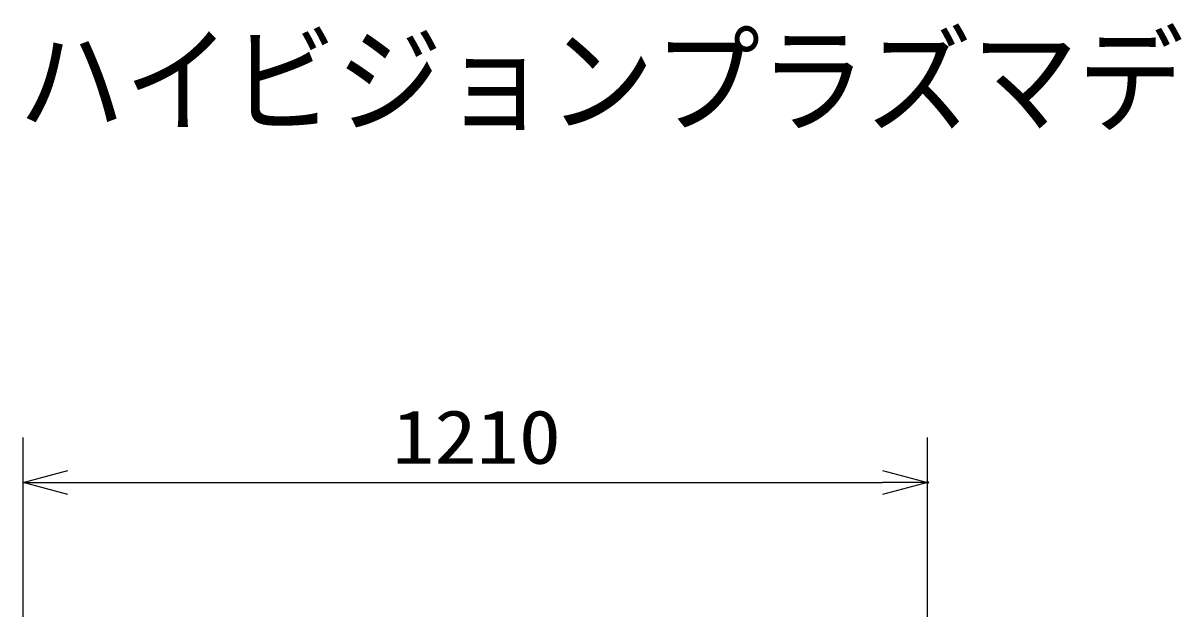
# Model space of a CAD drawing. Units: millimetres, scale not verified. Extents: x -63 to 63, y -57 to 57.
# Drawn here: x -35.3 to 16.3, y 30.9 to 57.4 of the extents above; entities that cross this region are included whole.
import ezdxf
from ezdxf.enums import TextEntityAlignment as Align

# ---------------------------------------------------------------- set-up
doc = ezdxf.new("R2010")
doc.units = ezdxf.units.MM
doc.header["$LTSCALE"] = 0.190236
doc.header["$PDMODE"] = 32
doc.header["$PDSIZE"] = 0.0951
for name, color, linetype in [('0-1_MOJI1', 2, 'Continuous'), ('0-4_SUNPO', 3, 'Continuous'), ('0-5_DEFPOINTS', 7, 'Continuous')]:
    doc.layers.add(name, color=color, linetype=linetype)
doc.styles.add('ＭＳ ゴシック', font='')
doc.styles.get('ＭＳ ゴシック').set_extended_font_data('MS Gothic')

# ---------------------------------------------------------------- blocks, each defined once
blk = doc.blocks.new('_OPEN30')
at = {"layer": '0-5_DEFPOINTS'}
blk.add_line((0, 0), (-1, 0), dxfattribs=at)
blk.add_lwpolyline([(-1, 0.26795), (0, 0), (-1, -0.26795)], dxfattribs=at)

msp = doc.modelspace()

# ---------------------------------------------------------------- linework, layer by layer
at = {"layer": '0-4_SUNPO'}
for p, q in [((-35.302, 30.8833), (-35.302, 38.8833)), ((5.0314, 30.8833), (5.0314, 38.8833)), ((-33.302, 36.8833), (3.0314, 36.8833))]:
    msp.add_line(p, q, dxfattribs=at)
at = {"layer": '0-5_DEFPOINTS'}
msp.add_point((5.0314, 36.8833), dxfattribs=at)

# ---------------------------------------------------------------- block references
at = {"layer": '0-4_SUNPO', "xscale": 2, "yscale": 2, "rotation": 180}
msp.add_blockref('_OPEN30', (-35.302, 36.8833), dxfattribs=at)
at = {"layer": '0-4_SUNPO', "xscale": 2, "yscale": 2}
msp.add_blockref('_OPEN30', (5.0314, 36.8833), dxfattribs=at)

# ---------------------------------------------------------------- texts
at = {"layer": '0-1_MOJI1', "style": 'ＭＳ ゴシック', "width": 0.9}
msp.add_text('ハイビジョンプラズマディスプレイ', height=3.848, dxfattribs=at).set_placement((-35.5001, 51.7599), align=Align.BOTTOM_LEFT)
at = {"layer": '0-4_SUNPO', "style": 'ＭＳ ゴシック', "width": 1.15}
msp.add_text('1210', height=2.406, dxfattribs=at).set_placement((-18.8427, 36.9929), align=Align.BOTTOM_LEFT)

doc.saveas('drawing.dxf')
